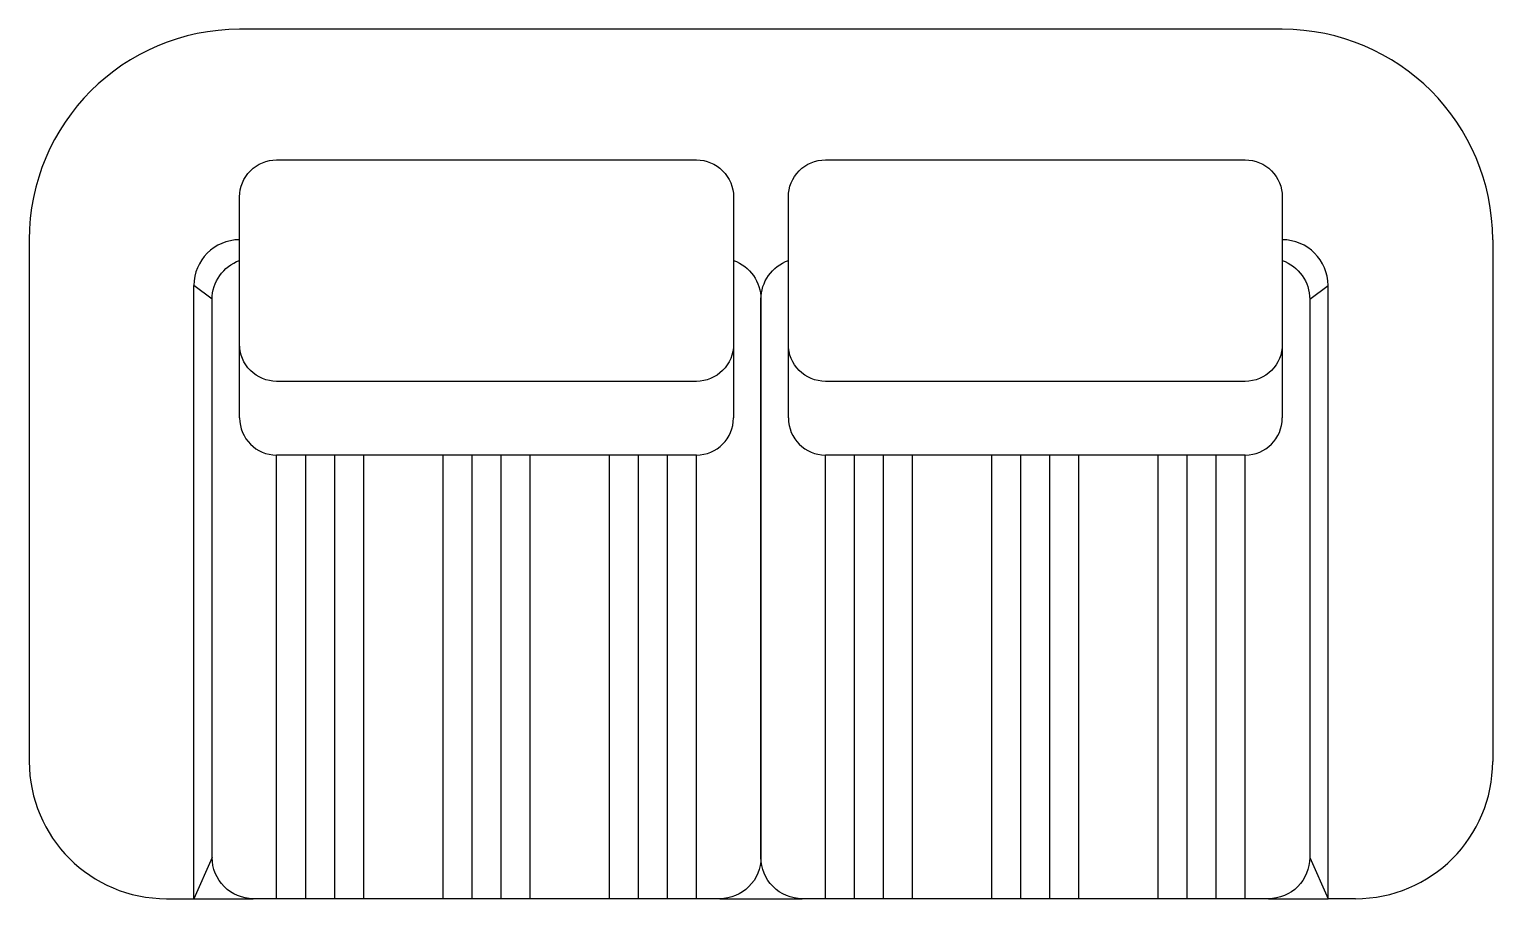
# Model space of a CAD drawing. Header units: millimetres. Extents: x -831.53 to -829.93, y 2713.39 to 2714.34.
import ezdxf

# ---------------------------------------------------------------- set-up
doc = ezdxf.new("R2010")
doc.units = ezdxf.units.MM
doc.header["$LTSCALE"] = 10
doc.layers.add('Móveis_sofás', color=2, linetype='Continuous')

msp = doc.modelspace()

# ---------------------------------------------------------------- linework, layer by layer
at = {"layer": 'Móveis_sofás'}
for p, q in [((-830.1562, 2714.3397), (-831.2962, 2714.3397)), ((-831.5262, 2714.1097), (-831.5262, 2713.5397)), ((-829.9262, 2714.1097), (-829.9262, 2713.5397)), ((-831.3462, 2713.3897), (-831.3462, 2714.0597)), ((-830.1062, 2713.3897), (-830.1062, 2714.0597)), ((-831.2962, 2713.915), (-831.2962, 2713.9955)), ((-830.7562, 2713.9955), (-830.7562, 2713.915)), ((-830.6962, 2713.915), (-830.6962, 2713.9955)), ((-830.1562, 2713.9955), (-830.1562, 2713.915)), ((-830.7967, 2713.8745), (-831.2557, 2713.8745)), ((-830.1967, 2713.8745), (-830.6557, 2713.8745)), ((-831.3762, 2713.3897), (-831.3462, 2713.3897)), ((-830.0762, 2713.3897), (-830.1062, 2713.3897))]:
    msp.add_line(p, q, dxfattribs=at)
at = {"layer": 'Móveis_sofás', "color": 1}
for p, q in [((-831.3262, 2714.0447), (-831.3462, 2714.0597)), ((-830.1262, 2714.0447), (-830.1062, 2714.0597)), ((-831.2557, 2713.3897), (-831.2557, 2713.8745)), ((-831.2239, 2713.3897), (-831.2239, 2713.8745)), ((-831.1922, 2713.3897), (-831.1922, 2713.8745)), ((-831.1604, 2713.3897), (-831.1604, 2713.8745)), ((-831.0738, 2713.3897), (-831.0738, 2713.8745)), ((-831.042, 2713.3897), (-831.042, 2713.8745)), ((-831.0103, 2713.3897), (-831.0103, 2713.8745)), ((-830.9785, 2713.3897), (-830.9785, 2713.8745)), ((-830.8919, 2713.3897), (-830.8919, 2713.8745)), ((-830.8602, 2713.3897), (-830.8602, 2713.8745)), ((-830.8284, 2713.3897), (-830.8284, 2713.8745)), ((-830.7967, 2713.3897), (-830.7967, 2713.8745)), ((-830.6557, 2713.3897), (-830.6557, 2713.8745)), ((-830.6239, 2713.3897), (-830.6239, 2713.8745)), ((-830.5922, 2713.3897), (-830.5922, 2713.8745)), ((-830.5604, 2713.3897), (-830.5604, 2713.8745)), ((-830.4738, 2713.3897), (-830.4738, 2713.8745)), ((-830.442, 2713.3897), (-830.442, 2713.8745)), ((-830.4103, 2713.3897), (-830.4103, 2713.8745)), ((-830.3785, 2713.3897), (-830.3785, 2713.8745)), ((-830.2919, 2713.3897), (-830.2919, 2713.8745)), ((-830.2602, 2713.3897), (-830.2602, 2713.8745)), ((-830.2284, 2713.3897), (-830.2284, 2713.8745)), ((-830.1967, 2713.3897), (-830.1967, 2713.8745)), ((-831.3262, 2713.4347), (-831.3462, 2713.3897)), ((-830.1262, 2713.4347), (-830.1062, 2713.3897)), ((-831.3462, 2713.3897), (-831.2812, 2713.3897)), ((-830.7712, 2713.3897), (-830.6812, 2713.3897)), ((-830.1712, 2713.3897), (-830.1062, 2713.3897))]:
    msp.add_line(p, q, dxfattribs=at)
at = {"layer": 'Móveis_sofás'}
for points in [[(-830.7562, 2714.1565), (-830.7562, 2713.9955, -0.414214), (-830.7967, 2713.955), (-831.2557, 2713.955, -0.414214), (-831.2962, 2713.9955), (-831.2962, 2714.1565, -0.414214), (-831.2557, 2714.197), (-830.7967, 2714.197, -0.414214)], [(-830.1562, 2714.1565), (-830.1562, 2713.9955, -0.414214), (-830.1967, 2713.955), (-830.6557, 2713.955, -0.414214), (-830.6962, 2713.9955), (-830.6962, 2714.1565, -0.414214), (-830.6557, 2714.197), (-830.1967, 2714.197, -0.414214)]]:
    msp.add_lwpolyline(points, format="xyb", close=True, dxfattribs=at)
for points in [[(-830.7562, 2714.0871, -0.317837), (-830.7262, 2714.0447), (-830.7262, 2713.4347, -0.414214), (-830.7712, 2713.3897), (-831.2812, 2713.3897, -0.414214), (-831.3262, 2713.4347), (-831.3262, 2714.0447, -0.317837), (-831.2962, 2714.0871, -0.317837)], [(-830.1562, 2714.0871, -0.317837), (-830.1262, 2714.0447), (-830.1262, 2713.4347, -0.414214), (-830.1712, 2713.3897), (-830.6812, 2713.3897, -0.414214), (-830.7262, 2713.4347), (-830.7262, 2714.0447, -0.317837), (-830.6962, 2714.0871, -0.317837)]]:
    msp.add_lwpolyline(points, format="xyb", dxfattribs=at)
for centre, radius, start, end in [((-831.2962, 2714.1097), 0.23, 90, 180), ((-830.1562, 2714.1097), 0.23, 0, 90), ((-831.2962, 2714.0597), 0.05, 90, 180), ((-830.1562, 2714.0597), 0.05, 0, 90), ((-831.2557, 2713.915), 0.0405, 180, 270), ((-830.7967, 2713.915), 0.0405, 270, 0), ((-830.6557, 2713.915), 0.0405, 180, 270), ((-830.1967, 2713.915), 0.0405, 270, 0), ((-831.3762, 2713.5397), 0.15, 180, 270), ((-830.0762, 2713.5397), 0.15, 270, 360)]:
    msp.add_arc(centre, radius, start, end, dxfattribs=at)

doc.saveas('drawing.dxf')
